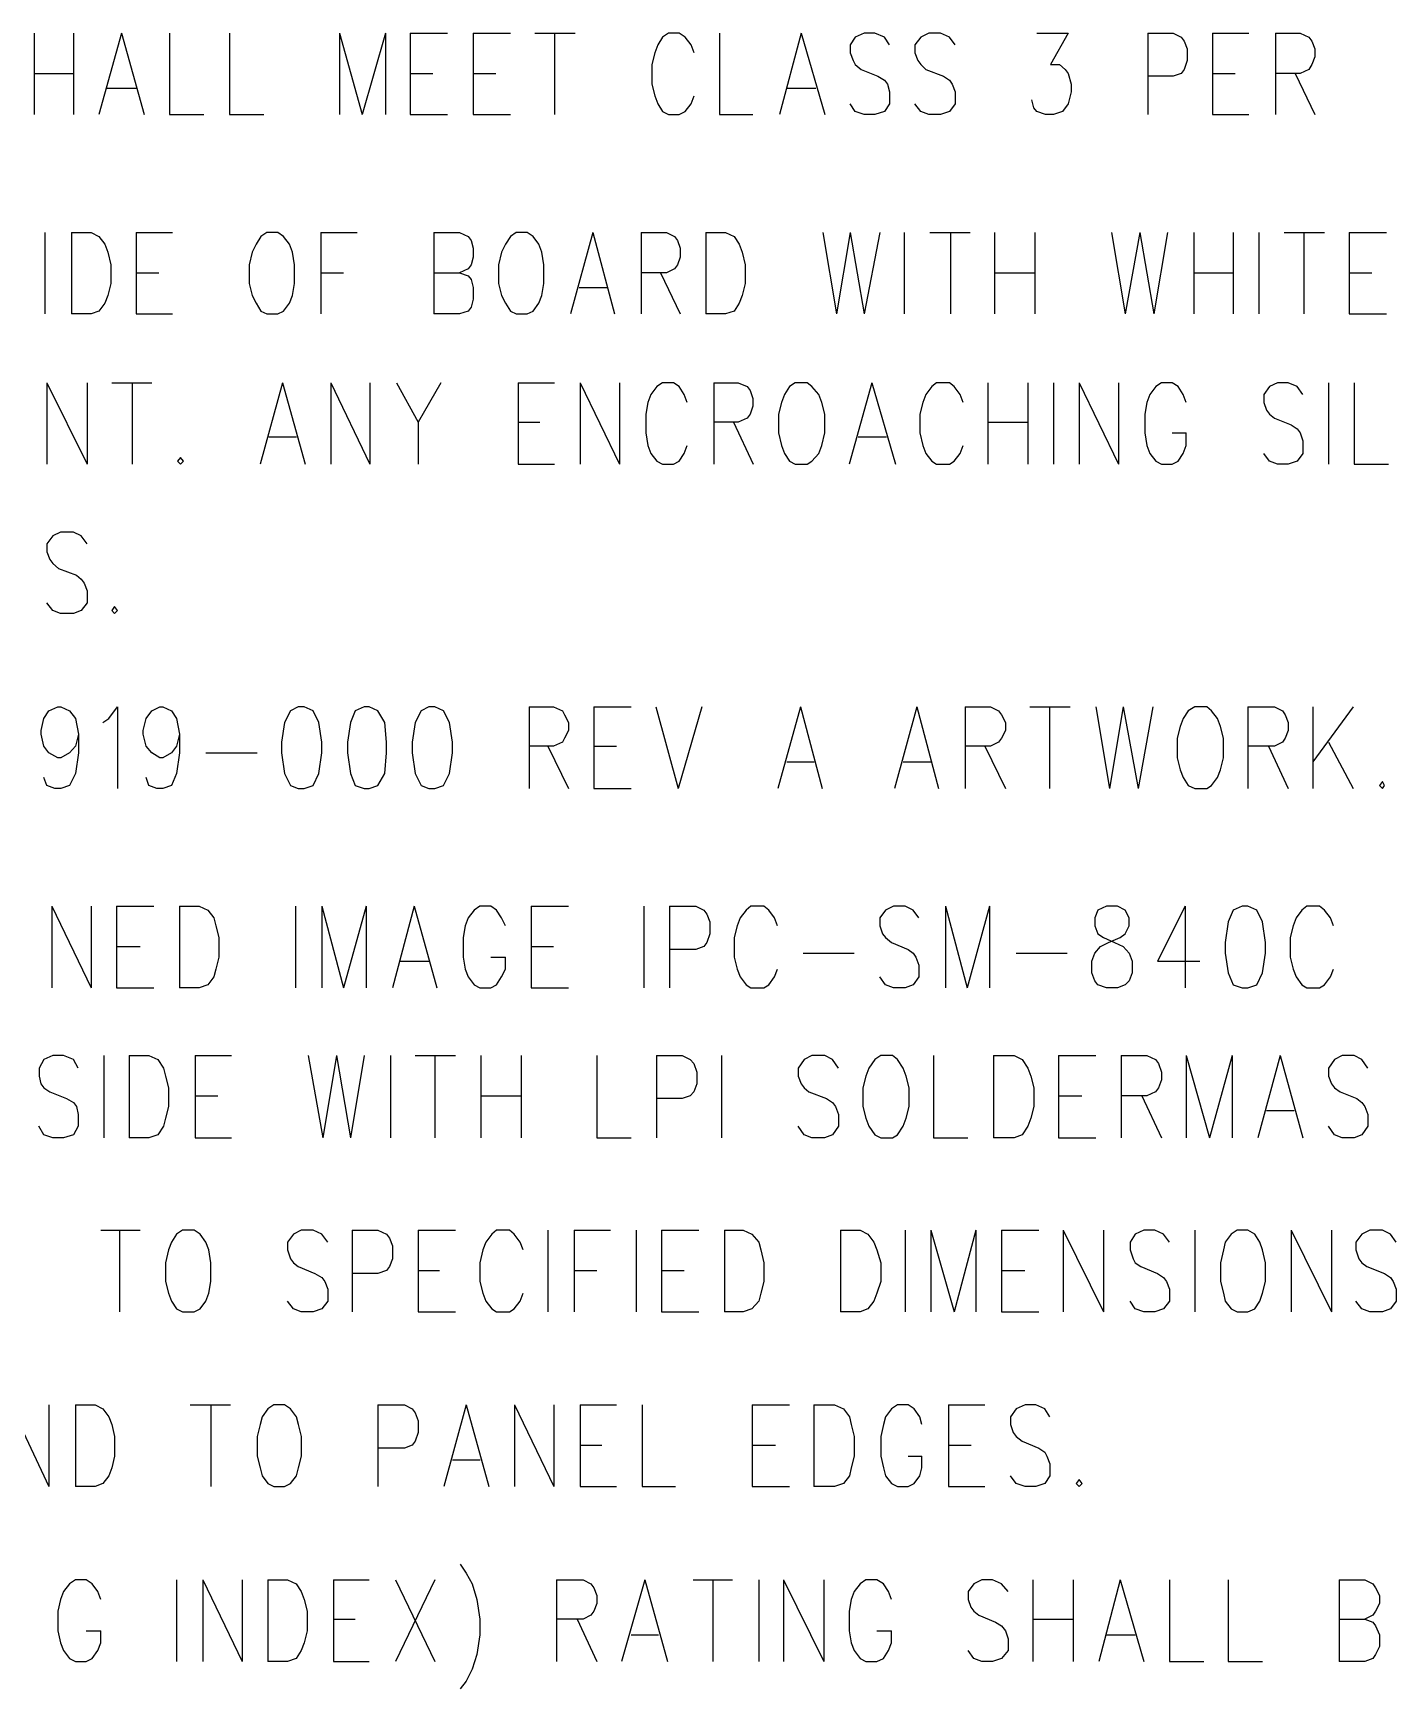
# Model space of a CAD drawing. Extents: x 0 to 19.9, y 0 to 15.
# Drawn here: x 16.378 to 17.738, y 8.107 to 9.766 of the extents above; entities that cross this region are included whole.
import ezdxf

# ---------------------------------------------------------------- set-up
doc = ezdxf.new("R2010")
doc.units = 0
doc.header["$MEASUREMENT"] = 0
doc.layers.add('10', color=7, linetype='CONTINUOUS')

msp = doc.modelspace()

# ---------------------------------------------------------------- linework, layer by layer
at = {"layer": '10'}
for points in [[(16.3794, 9.766), (16.3794, 9.6843)], [(16.4187, 9.766), (16.4187, 9.6843)], [(16.467, 9.766), (16.4443, 9.6843)], [(16.467, 9.766), (16.4896, 9.6843)], [(16.5152, 9.766), (16.5152, 9.6843), (16.5496, 9.6843)], [(16.5752, 9.766), (16.5752, 9.6843), (16.6097, 9.6843)], [(16.6855, 9.766), (16.6855, 9.6843)], [(16.6855, 9.766), (16.7081, 9.6843)], [(16.7317, 9.766), (16.7081, 9.6843)], [(16.7317, 9.766), (16.7317, 9.6843)], [(16.7563, 9.766), (16.7563, 9.6843)], [(16.7563, 9.766), (16.7937, 9.766)], [(16.8193, 9.766), (16.8193, 9.6843)], [(16.8193, 9.766), (16.8567, 9.766)], [(16.8813, 9.766), (16.9217, 9.766)], [(16.901, 9.766), (16.901, 9.6843)], [(17.0408, 9.7463), (17.0378, 9.7542), (17.0319, 9.7621), (17.026, 9.766), (17.0152, 9.766), (17.0093, 9.7621), (17.0044, 9.7542), (17.0014, 9.7463), (16.9985, 9.7345), (16.9985, 9.7148), (17.0014, 9.703), (17.0044, 9.6951), (17.0093, 9.6873), (17.0152, 9.6843), (17.026, 9.6843), (17.0319, 9.6873), (17.0378, 9.6951), (17.0408, 9.703)], [(17.0664, 9.766), (17.0664, 9.6843), (17.0998, 9.6843)], [(17.1481, 9.766), (17.1264, 9.6843)], [(17.1481, 9.766), (17.1717, 9.6843)], [(17.2367, 9.7542), (17.2317, 9.7621), (17.2219, 9.766), (17.2111, 9.766), (17.2022, 9.7621), (17.1973, 9.7542), (17.1973, 9.7463), (17.2002, 9.7384), (17.2022, 9.7345), (17.2081, 9.7296), (17.2248, 9.7227), (17.2317, 9.7188), (17.2347, 9.7148), (17.2367, 9.707), (17.2367, 9.6951), (17.2317, 9.6873), (17.2219, 9.6843), (17.2111, 9.6843), (17.2022, 9.6873), (17.1973, 9.6951)], [(17.3026, 9.7542), (17.2967, 9.7621), (17.2878, 9.766), (17.276, 9.766), (17.2681, 9.7621), (17.2622, 9.7542), (17.2622, 9.7463), (17.2652, 9.7384), (17.2681, 9.7345), (17.2731, 9.7296), (17.2908, 9.7227), (17.2967, 9.7188), (17.2996, 9.7148), (17.3026, 9.707), (17.3026, 9.6951), (17.2967, 9.6873), (17.2878, 9.6843), (17.276, 9.6843), (17.2681, 9.6873), (17.2622, 9.6951)], [(17.3843, 9.766), (17.4158, 9.766), (17.3981, 9.7345), (17.4069, 9.7345), (17.4128, 9.7296), (17.4158, 9.7257), (17.4187, 9.7148), (17.4187, 9.707), (17.4158, 9.6951), (17.4099, 9.6873), (17.401, 9.6843), (17.3931, 9.6843), (17.3843, 9.6873), (17.3813, 9.6912), (17.3794, 9.6991)], [(17.4955, 9.766), (17.4955, 9.6843)], [(17.4955, 9.766), (17.5211, 9.766), (17.529, 9.7621), (17.5319, 9.7581), (17.5349, 9.7503), (17.5349, 9.7384), (17.5319, 9.7296), (17.529, 9.7257), (17.5211, 9.7227), (17.4955, 9.7227)], [(17.5605, 9.766), (17.5605, 9.6843)], [(17.5605, 9.766), (17.5969, 9.766)], [(17.6235, 9.766), (17.6235, 9.6843)], [(17.6235, 9.766), (17.6481, 9.766), (17.6569, 9.7621), (17.6599, 9.7581), (17.6628, 9.7503), (17.6628, 9.7424), (17.6599, 9.7345), (17.6569, 9.7296), (17.6481, 9.7257), (17.6235, 9.7257)], [(16.3794, 9.7257), (16.4187, 9.7257)], [(16.7563, 9.7257), (16.779, 9.7257)], [(16.8193, 9.7257), (16.842, 9.7257)], [(17.5605, 9.7257), (17.5831, 9.7257)], [(17.6431, 9.7257), (17.6628, 9.6843)], [(16.4522, 9.7109), (16.4817, 9.7109)], [(17.1343, 9.7109), (17.1628, 9.7109)], [(16.7563, 9.6843), (16.7937, 9.6843)], [(16.8193, 9.6843), (16.8567, 9.6843)], [(17.5605, 9.6843), (17.5969, 9.6843)], [(16.3902, 9.5662), (16.3902, 9.4845)], [(16.4168, 9.5662), (16.4168, 9.4845)], [(16.4168, 9.5662), (16.4365, 9.5662), (16.4443, 9.5623), (16.4502, 9.5544), (16.4532, 9.5465), (16.4561, 9.5337), (16.4561, 9.515), (16.4532, 9.5032), (16.4502, 9.4953), (16.4443, 9.4875), (16.4365, 9.4845), (16.4168, 9.4845)], [(16.4817, 9.5662), (16.4817, 9.4845)], [(16.4817, 9.5662), (16.5182, 9.5662)], [(16.6126, 9.5662), (16.6067, 9.5623), (16.6018, 9.5544), (16.5979, 9.5465), (16.5949, 9.5337), (16.5949, 9.515), (16.5979, 9.5032), (16.6018, 9.4953), (16.6067, 9.4875), (16.6126, 9.4845), (16.6235, 9.4845), (16.6294, 9.4875), (16.6353, 9.4953), (16.6382, 9.5032), (16.6402, 9.515), (16.6402, 9.5337), (16.6382, 9.5465), (16.6353, 9.5544), (16.6294, 9.5623), (16.6235, 9.5662), (16.6126, 9.5662)], [(16.6668, 9.5662), (16.6668, 9.4845)], [(16.6668, 9.5662), (16.7032, 9.5662)], [(16.78, 9.5662), (16.78, 9.4845)], [(16.78, 9.5662), (16.8056, 9.5662), (16.8144, 9.5623), (16.8174, 9.5583), (16.8193, 9.5505), (16.8193, 9.5416), (16.8174, 9.5337), (16.8144, 9.5298), (16.8056, 9.5259)], [(16.8626, 9.5662), (16.8567, 9.5623), (16.8518, 9.5544), (16.8479, 9.5465), (16.8449, 9.5337), (16.8449, 9.515), (16.8479, 9.5032), (16.8518, 9.4953), (16.8567, 9.4875), (16.8626, 9.4845), (16.8735, 9.4845), (16.8794, 9.4875), (16.8853, 9.4953), (16.8882, 9.5032), (16.8902, 9.515), (16.8902, 9.5337), (16.8882, 9.5465), (16.8853, 9.5544), (16.8794, 9.5623), (16.8735, 9.5662), (16.8626, 9.5662)], [(16.9394, 9.5662), (16.9168, 9.4845)], [(16.9394, 9.5662), (16.9611, 9.4845)], [(16.9876, 9.5662), (16.9876, 9.4845)], [(16.9876, 9.5662), (17.0132, 9.5662), (17.0211, 9.5623), (17.0241, 9.5583), (17.027, 9.5505), (17.027, 9.5416), (17.0241, 9.5337), (17.0211, 9.5298), (17.0132, 9.5259), (16.9876, 9.5259)], [(17.0526, 9.5662), (17.0526, 9.4845)], [(17.0526, 9.5662), (17.0723, 9.5662), (17.0811, 9.5623), (17.0861, 9.5544), (17.089, 9.5465), (17.092, 9.5337), (17.092, 9.515), (17.089, 9.5032), (17.0861, 9.4953), (17.0811, 9.4875), (17.0723, 9.4845), (17.0526, 9.4845)], [(17.1697, 9.5662), (17.1835, 9.4845)], [(17.1973, 9.5662), (17.1835, 9.4845)], [(17.1973, 9.5662), (17.2111, 9.4845)], [(17.2268, 9.5662), (17.2111, 9.4845)], [(17.2514, 9.5662), (17.2514, 9.4845)], [(17.277, 9.5662), (17.3174, 9.5662)], [(17.2977, 9.5662), (17.2977, 9.4845)], [(17.342, 9.5662), (17.342, 9.4845)], [(17.3823, 9.5662), (17.3823, 9.4845)], [(17.4591, 9.5662), (17.4729, 9.4845)], [(17.4876, 9.5662), (17.4729, 9.4845)], [(17.4876, 9.5662), (17.5014, 9.4845)], [(17.5152, 9.5662), (17.5014, 9.4845)], [(17.5418, 9.5662), (17.5418, 9.4845)], [(17.5811, 9.5662), (17.5811, 9.4845)], [(17.6067, 9.5662), (17.6067, 9.4845)], [(17.6323, 9.5662), (17.6727, 9.5662)], [(17.652, 9.5662), (17.652, 9.4845)], [(17.6973, 9.5662), (17.6973, 9.4845)], [(17.6973, 9.5662), (17.7347, 9.5662)], [(16.4817, 9.5259), (16.5044, 9.5259)], [(16.6668, 9.5259), (16.6894, 9.5259)], [(16.78, 9.5259), (16.8056, 9.5259), (16.8144, 9.5229), (16.8174, 9.519), (16.8193, 9.5111), (16.8193, 9.4993), (16.8174, 9.4914), (16.8144, 9.4875), (16.8056, 9.4845), (16.78, 9.4845)], [(17.0073, 9.5259), (17.027, 9.4845)], [(17.342, 9.5259), (17.3823, 9.5259)], [(17.5418, 9.5259), (17.5811, 9.5259)], [(17.6973, 9.5259), (17.7199, 9.5259)], [(16.9256, 9.5111), (16.9532, 9.5111)], [(16.4817, 9.4845), (16.5182, 9.4845)], [(17.6973, 9.4845), (17.7347, 9.4845)], [(16.3922, 9.4156), (16.3922, 9.3339)], [(16.3922, 9.4156), (16.4325, 9.3339)], [(16.4325, 9.4156), (16.4325, 9.3339)], [(16.4571, 9.4156), (16.4975, 9.4156)], [(16.4778, 9.4156), (16.4778, 9.3339)], [(16.6284, 9.4156), (16.6058, 9.3339)], [(16.6284, 9.4156), (16.651, 9.3339)], [(16.6766, 9.4156), (16.6766, 9.3339)], [(16.6766, 9.4156), (16.716, 9.3339)], [(16.716, 9.4156), (16.716, 9.3339)], [(16.7426, 9.4156), (16.7642, 9.3762), (16.7642, 9.3339)], [(16.7869, 9.4156), (16.7642, 9.3762)], [(16.8646, 9.4156), (16.8646, 9.3339)], [(16.8646, 9.4156), (16.901, 9.4156)], [(16.9266, 9.4156), (16.9266, 9.3339)], [(16.9266, 9.4156), (16.966, 9.3339)], [(16.966, 9.4156), (16.966, 9.3339)], [(17.0339, 9.3959), (17.031, 9.4038), (17.026, 9.4117), (17.0201, 9.4156), (17.0093, 9.4156), (17.0034, 9.4117), (16.9975, 9.4038), (16.9945, 9.3959), (16.9926, 9.3841), (16.9926, 9.3654), (16.9945, 9.3526), (16.9975, 9.3448), (17.0034, 9.3369), (17.0093, 9.3339), (17.0201, 9.3339), (17.026, 9.3369), (17.031, 9.3448), (17.0339, 9.3526)], [(17.0605, 9.4156), (17.0605, 9.3339)], [(17.0605, 9.4156), (17.0851, 9.4156), (17.0939, 9.4117), (17.0969, 9.4077), (17.0998, 9.3999), (17.0998, 9.392), (17.0969, 9.3841), (17.0939, 9.3802), (17.0851, 9.3762), (17.0605, 9.3762)], [(17.1422, 9.4156), (17.1363, 9.4117), (17.1313, 9.4038), (17.1284, 9.3959), (17.1254, 9.3841), (17.1254, 9.3654), (17.1284, 9.3526), (17.1313, 9.3448), (17.1363, 9.3369), (17.1422, 9.3339), (17.154, 9.3339), (17.1589, 9.3369), (17.1658, 9.3448), (17.1687, 9.3526), (17.1717, 9.3654), (17.1717, 9.3841), (17.1687, 9.3959), (17.1658, 9.4038), (17.1589, 9.4117), (17.154, 9.4156), (17.1422, 9.4156)], [(17.2189, 9.4156), (17.1963, 9.3339)], [(17.2189, 9.4156), (17.2426, 9.3339)], [(17.3105, 9.3959), (17.3075, 9.4038), (17.3016, 9.4117), (17.2967, 9.4156), (17.2839, 9.4156), (17.279, 9.4117), (17.2731, 9.4038), (17.2701, 9.3959), (17.2672, 9.3841), (17.2672, 9.3654), (17.2701, 9.3526), (17.2731, 9.3448), (17.279, 9.3369), (17.2839, 9.3339), (17.2967, 9.3339), (17.3016, 9.3369), (17.3075, 9.3448), (17.3105, 9.3526)], [(17.3351, 9.4156), (17.3351, 9.3339)], [(17.3754, 9.4156), (17.3754, 9.3339)], [(17.401, 9.4156), (17.401, 9.3339)], [(17.4266, 9.4156), (17.4266, 9.3339)], [(17.4266, 9.4156), (17.466, 9.3339)], [(17.466, 9.4156), (17.466, 9.3339)], [(17.5339, 9.3959), (17.531, 9.4038), (17.526, 9.4117), (17.5201, 9.4156), (17.5093, 9.4156), (17.5034, 9.4117), (17.4975, 9.4038), (17.4945, 9.3959), (17.4926, 9.3841), (17.4926, 9.3654), (17.4945, 9.3526), (17.4975, 9.3448), (17.5034, 9.3369), (17.5093, 9.3339), (17.5201, 9.3339), (17.526, 9.3369), (17.531, 9.3448), (17.5339, 9.3526), (17.5339, 9.3654)], [(17.651, 9.4038), (17.6451, 9.4117), (17.6363, 9.4156), (17.6254, 9.4156), (17.6176, 9.4117), (17.6117, 9.4038), (17.6117, 9.3959), (17.6146, 9.3881), (17.6176, 9.3841), (17.6225, 9.3802), (17.6392, 9.3733), (17.6451, 9.3694), (17.6481, 9.3654), (17.651, 9.3575), (17.651, 9.3448), (17.6451, 9.3369), (17.6363, 9.3339), (17.6254, 9.3339), (17.6176, 9.3369), (17.6117, 9.3448)], [(17.6766, 9.4156), (17.6766, 9.3339)], [(17.7022, 9.4156), (17.7022, 9.3339), (17.7367, 9.3339)], [(16.8646, 9.3762), (16.8863, 9.3762)], [(17.0802, 9.3762), (17.0999, 9.3339)], [(17.3351, 9.3762), (17.3754, 9.3762)], [(16.6146, 9.3615), (16.6422, 9.3615)], [(17.2052, 9.3615), (17.2337, 9.3615)], [(17.5201, 9.3654), (17.5339, 9.3654)], [(16.526, 9.3408), (16.5231, 9.3369), (16.526, 9.3339), (16.529, 9.3369), (16.526, 9.3408)], [(16.8646, 9.3339), (16.901, 9.3339)], [(16.4325, 9.2542), (16.4266, 9.2621), (16.4187, 9.266), (16.4059, 9.266), (16.398, 9.2621), (16.3921, 9.2542), (16.3921, 9.2463), (16.3951, 9.2384), (16.398, 9.2345), (16.4039, 9.2296), (16.4217, 9.2227), (16.4266, 9.2188), (16.4295, 9.2148), (16.4325, 9.207), (16.4325, 9.1951), (16.4266, 9.1873), (16.4187, 9.1843), (16.4059, 9.1843), (16.398, 9.1873), (16.3921, 9.1951)], [(16.46, 9.1912), (16.4571, 9.1873), (16.46, 9.1843), (16.463, 9.1873), (16.46, 9.1912)], [(16.4237, 9.0633), (16.4207, 9.0514), (16.4148, 9.0446), (16.406, 9.0396), (16.403, 9.0396), (16.3941, 9.0446), (16.3892, 9.0514), (16.3863, 9.0633), (16.3863, 9.0672), (16.3892, 9.079), (16.3941, 9.0869), (16.403, 9.0908), (16.406, 9.0908), (16.4148, 9.0869), (16.4207, 9.079), (16.4237, 9.0633), (16.4237, 9.0446), (16.4207, 9.0239), (16.4148, 9.0121), (16.406, 9.0091), (16.4, 9.0091), (16.3922, 9.0121), (16.3892, 9.0199)], [(16.4483, 9.0751), (16.4542, 9.079), (16.463, 9.0908), (16.463, 9.0091)], [(16.525, 9.0633), (16.5221, 9.0514), (16.5172, 9.0446), (16.5083, 9.0396), (16.5054, 9.0396), (16.4975, 9.0446), (16.4916, 9.0514), (16.4886, 9.0633), (16.4886, 9.0672), (16.4916, 9.079), (16.4975, 9.0869), (16.5054, 9.0908), (16.5083, 9.0908), (16.5172, 9.0869), (16.5221, 9.079), (16.525, 9.0633), (16.525, 9.0446), (16.5221, 9.0239), (16.5172, 9.0121), (16.5083, 9.0091), (16.5024, 9.0091), (16.4945, 9.0121), (16.4916, 9.0199)], [(16.6441, 9.0908), (16.6363, 9.0869), (16.6304, 9.0751), (16.6274, 9.0554), (16.6274, 9.0446), (16.6304, 9.0239), (16.6363, 9.0121), (16.6441, 9.0091), (16.65, 9.0091), (16.6589, 9.0121), (16.6648, 9.0239), (16.6678, 9.0446), (16.6678, 9.0554), (16.6648, 9.0751), (16.6589, 9.0869), (16.65, 9.0908), (16.6441, 9.0908)], [(16.7101, 9.0908), (16.7012, 9.0869), (16.6963, 9.0751), (16.6934, 9.0554), (16.6934, 9.0446), (16.6963, 9.0239), (16.7012, 9.0121), (16.7101, 9.0091), (16.715, 9.0091), (16.7239, 9.0121), (16.7308, 9.0239), (16.7327, 9.0446), (16.7327, 9.0554), (16.7308, 9.0751), (16.7239, 9.0869), (16.715, 9.0908), (16.7101, 9.0908)], [(16.775, 9.0908), (16.7672, 9.0869), (16.7613, 9.0751), (16.7583, 9.0554), (16.7583, 9.0446), (16.7613, 9.0239), (16.7672, 9.0121), (16.775, 9.0091), (16.781, 9.0091), (16.7898, 9.0121), (16.7957, 9.0239), (16.7987, 9.0446), (16.7987, 9.0554), (16.7957, 9.0751), (16.7898, 9.0869), (16.781, 9.0908), (16.775, 9.0908)], [(16.8754, 9.0908), (16.8754, 9.0091)], [(16.8754, 9.0908), (16.9, 9.0908), (16.9089, 9.0869), (16.9109, 9.0829), (16.9148, 9.0751), (16.9148, 9.0672), (16.9109, 9.0593), (16.9089, 9.0554), (16.9, 9.0514), (16.8754, 9.0514)], [(16.9404, 9.0908), (16.9404, 9.0091)], [(16.9404, 9.0908), (16.9778, 9.0908)], [(17.0024, 9.0908), (17.025, 9.0091)], [(17.0487, 9.0908), (17.025, 9.0091)], [(17.1475, 9.0908), (17.1248, 9.0091)], [(17.1475, 9.0908), (17.1691, 9.0091)], [(17.2642, 9.0908), (17.2416, 9.0091)], [(17.2642, 9.0908), (17.2859, 9.0091)], [(17.3124, 9.0908), (17.3124, 9.0091)], [(17.3124, 9.0908), (17.338, 9.0908), (17.3459, 9.0869), (17.3489, 9.0829), (17.3528, 9.0751), (17.3528, 9.0672), (17.3489, 9.0593), (17.3459, 9.0554), (17.338, 9.0514), (17.3124, 9.0514)], [(17.3774, 9.0908), (17.4178, 9.0908)], [(17.3971, 9.0908), (17.3971, 9.0091)], [(17.4434, 9.0908), (17.4571, 9.0091)], [(17.4709, 9.0908), (17.4571, 9.0091)], [(17.4709, 9.0908), (17.4857, 9.0091)], [(17.5004, 9.0908), (17.4857, 9.0091)], [(17.5428, 9.0908), (17.5359, 9.0869), (17.531, 9.079), (17.528, 9.0711), (17.525, 9.0593), (17.525, 9.0396), (17.528, 9.0278), (17.531, 9.0199), (17.5359, 9.0121), (17.5428, 9.0091), (17.5546, 9.0091), (17.5595, 9.0121), (17.5654, 9.0199), (17.5684, 9.0278), (17.5713, 9.0396), (17.5713, 9.0593), (17.5684, 9.0711), (17.5654, 9.079), (17.5595, 9.0869), (17.5546, 9.0908), (17.5428, 9.0908)], [(17.5959, 9.0908), (17.5959, 9.0091)], [(17.5959, 9.0908), (17.6225, 9.0908), (17.6304, 9.0869), (17.6333, 9.0829), (17.6363, 9.0751), (17.6363, 9.0672), (17.6333, 9.0593), (17.6304, 9.0554), (17.6225, 9.0514), (17.5959, 9.0514)], [(17.6609, 9.0908), (17.6609, 9.0091)], [(17.7012, 9.0908), (17.6609, 9.0357)], [(16.5516, 9.0446), (16.6028, 9.0446)], [(16.8941, 9.0514), (16.9148, 9.0091)], [(16.9404, 9.0514), (16.963, 9.0514)], [(17.3321, 9.0514), (17.3528, 9.0091)], [(17.6166, 9.0514), (17.6363, 9.0091)], [(17.6766, 9.0554), (17.7012, 9.0091)], [(17.1337, 9.0357), (17.1613, 9.0357)], [(17.2504, 9.0357), (17.278, 9.0357)], [(17.7308, 9.016), (17.7278, 9.0121), (17.7308, 9.0091), (17.7327, 9.0121), (17.7308, 9.016)], [(16.9404, 9.0091), (16.9778, 9.0091)], [(16.3971, 8.891), (16.3971, 8.8093)], [(16.3971, 8.891), (16.4364, 8.8093)], [(16.4364, 8.891), (16.4364, 8.8093)], [(16.462, 8.891), (16.462, 8.8093)], [(16.462, 8.891), (16.4994, 8.891)], [(16.525, 8.891), (16.525, 8.8093)], [(16.525, 8.891), (16.5447, 8.891), (16.5536, 8.8871), (16.5595, 8.8792), (16.5614, 8.8713), (16.5644, 8.8595), (16.5644, 8.8398), (16.5614, 8.828), (16.5595, 8.8201), (16.5536, 8.8123), (16.5447, 8.8093), (16.525, 8.8093)], [(16.6412, 8.891), (16.6412, 8.8093)], [(16.6677, 8.891), (16.6677, 8.8093)], [(16.6677, 8.891), (16.6894, 8.8093)], [(16.712, 8.891), (16.6894, 8.8093)], [(16.712, 8.891), (16.712, 8.8093)], [(16.7602, 8.891), (16.7386, 8.8093)], [(16.7602, 8.891), (16.7829, 8.8093)], [(16.8518, 8.8713), (16.8478, 8.8792), (16.8429, 8.8871), (16.837, 8.891), (16.8262, 8.891), (16.8203, 8.8871), (16.8144, 8.8792), (16.8114, 8.8713), (16.8095, 8.8595), (16.8095, 8.8398), (16.8114, 8.828), (16.8144, 8.8201), (16.8203, 8.8123), (16.8262, 8.8093), (16.837, 8.8093), (16.8429, 8.8123), (16.8478, 8.8201), (16.8518, 8.828), (16.8518, 8.8398)], [(16.8774, 8.891), (16.8774, 8.8093)], [(16.8774, 8.891), (16.9148, 8.891)], [(16.9906, 8.891), (16.9906, 8.8093)], [(17.0162, 8.891), (17.0162, 8.8093)], [(17.0162, 8.891), (17.0427, 8.891), (17.0506, 8.8871), (17.0536, 8.8831), (17.0565, 8.8753), (17.0565, 8.8634), (17.0536, 8.8546), (17.0506, 8.8507), (17.0427, 8.8477), (17.0162, 8.8477)], [(17.1244, 8.8713), (17.1215, 8.8792), (17.1156, 8.8871), (17.1106, 8.891), (17.0978, 8.891), (17.0929, 8.8871), (17.087, 8.8792), (17.0841, 8.8713), (17.0811, 8.8595), (17.0811, 8.8398), (17.0841, 8.828), (17.087, 8.8201), (17.0929, 8.8123), (17.0978, 8.8093), (17.1106, 8.8093), (17.1156, 8.8123), (17.1215, 8.8201), (17.1244, 8.828)], [(17.2662, 8.8792), (17.2602, 8.8871), (17.2524, 8.891), (17.2406, 8.891), (17.2327, 8.8871), (17.2268, 8.8792), (17.2268, 8.8713), (17.2297, 8.8634), (17.2327, 8.8595), (17.2386, 8.8546), (17.2553, 8.8477), (17.2602, 8.8438), (17.2632, 8.8398), (17.2662, 8.832), (17.2662, 8.8201), (17.2602, 8.8123), (17.2524, 8.8093), (17.2406, 8.8093), (17.2327, 8.8123), (17.2268, 8.8201)], [(17.2927, 8.891), (17.2927, 8.8093)], [(17.2927, 8.891), (17.3144, 8.8093)], [(17.337, 8.891), (17.3144, 8.8093)], [(17.337, 8.891), (17.337, 8.8093)], [(17.4541, 8.891), (17.4453, 8.8871), (17.4423, 8.8792), (17.4423, 8.8713), (17.4453, 8.8634), (17.4512, 8.8595), (17.462, 8.8546), (17.4709, 8.8507), (17.4768, 8.8438), (17.4797, 8.8359), (17.4797, 8.8241), (17.4768, 8.8162), (17.4728, 8.8123), (17.465, 8.8093), (17.4541, 8.8093), (17.4453, 8.8123), (17.4423, 8.8162), (17.4394, 8.8241), (17.4394, 8.8359), (17.4423, 8.8438), (17.4482, 8.8507), (17.4561, 8.8546), (17.4679, 8.8595), (17.4728, 8.8634), (17.4768, 8.8713), (17.4768, 8.8792), (17.4728, 8.8871), (17.465, 8.891), (17.4541, 8.891)], [(17.5329, 8.891), (17.5053, 8.8359), (17.5476, 8.8359)], [(17.5329, 8.891), (17.5329, 8.8093)], [(17.59, 8.891), (17.5811, 8.8871), (17.5762, 8.8753), (17.5732, 8.8546), (17.5732, 8.8438), (17.5762, 8.8241), (17.5811, 8.8123), (17.59, 8.8093), (17.5959, 8.8093), (17.6047, 8.8123), (17.6106, 8.8241), (17.6136, 8.8438), (17.6136, 8.8546), (17.6106, 8.8753), (17.6047, 8.8871), (17.5959, 8.891), (17.59, 8.891)], [(17.6815, 8.8713), (17.6786, 8.8792), (17.6726, 8.8871), (17.6677, 8.891), (17.6549, 8.891), (17.65, 8.8871), (17.6441, 8.8792), (17.6412, 8.8713), (17.6382, 8.8595), (17.6382, 8.8398), (17.6412, 8.828), (17.6441, 8.8201), (17.65, 8.8123), (17.6549, 8.8093), (17.6677, 8.8093), (17.6726, 8.8123), (17.6786, 8.8201), (17.6815, 8.828)], [(16.462, 8.8507), (16.4856, 8.8507)], [(16.8774, 8.8507), (16.9, 8.8507)], [(16.7465, 8.8359), (16.775, 8.8359)], [(16.837, 8.8398), (16.8518, 8.8398)], [(17.15, 8.8438), (17.2012, 8.8438)], [(17.3636, 8.8438), (17.4148, 8.8438)], [(16.462, 8.8093), (16.4994, 8.8093)], [(16.8774, 8.8093), (16.9148, 8.8093)], [(16.4236, 8.7286), (16.4187, 8.7375), (16.4089, 8.7414), (16.398, 8.7414), (16.3892, 8.7375), (16.3843, 8.7286), (16.3843, 8.7207), (16.3862, 8.7129), (16.3892, 8.7089), (16.3951, 8.705), (16.4118, 8.6981), (16.4187, 8.6942), (16.4217, 8.6902), (16.4236, 8.6823), (16.4236, 8.6705), (16.4187, 8.6617), (16.4089, 8.6587), (16.398, 8.6587), (16.3892, 8.6617), (16.3842, 8.6705)], [(16.4492, 8.7414), (16.4492, 8.6587)], [(16.4748, 8.7414), (16.4748, 8.6587)], [(16.4748, 8.7414), (16.4945, 8.7414), (16.5033, 8.7375), (16.5092, 8.7286), (16.5112, 8.7207), (16.5142, 8.7089), (16.5142, 8.6902), (16.5112, 8.6784), (16.5092, 8.6705), (16.5033, 8.6617), (16.4945, 8.6587), (16.4748, 8.6587)], [(16.5407, 8.7414), (16.5407, 8.6587)], [(16.5407, 8.7414), (16.5772, 8.7414)], [(16.6539, 8.7414), (16.6687, 8.6587)], [(16.6825, 8.7414), (16.6687, 8.6587)], [(16.6825, 8.7414), (16.6963, 8.6587)], [(16.71, 8.7414), (16.6963, 8.6587)], [(16.7366, 8.7414), (16.7366, 8.6587)], [(16.7612, 8.7414), (16.8016, 8.7414)], [(16.7809, 8.7414), (16.7809, 8.6587)], [(16.8272, 8.7414), (16.8272, 8.6587)], [(16.8675, 8.7414), (16.8675, 8.6587)], [(16.9433, 8.7414), (16.9433, 8.6587), (16.9778, 8.6587)], [(17.0033, 8.7414), (17.0033, 8.6587)], [(17.0033, 8.7414), (17.0289, 8.7414), (17.0368, 8.7375), (17.0407, 8.7335), (17.0437, 8.7247), (17.0437, 8.7129), (17.0407, 8.705), (17.0368, 8.701), (17.0289, 8.6981), (17.0033, 8.6981)], [(17.0683, 8.7414), (17.0683, 8.6587)], [(17.1854, 8.7286), (17.1795, 8.7375), (17.1717, 8.7414), (17.1589, 8.7414), (17.151, 8.7375), (17.1451, 8.7286), (17.1451, 8.7207), (17.148, 8.7129), (17.151, 8.7089), (17.1559, 8.705), (17.1736, 8.6981), (17.1795, 8.6942), (17.1825, 8.6902), (17.1854, 8.6823), (17.1854, 8.6705), (17.1795, 8.6617), (17.1716, 8.6587), (17.1589, 8.6587), (17.151, 8.6617), (17.1451, 8.6705)], [(17.2278, 8.7414), (17.2218, 8.7375), (17.2159, 8.7286), (17.213, 8.7207), (17.21, 8.7089), (17.21, 8.6902), (17.213, 8.6784), (17.2159, 8.6705), (17.2218, 8.6617), (17.2278, 8.6587), (17.2396, 8.6587), (17.2445, 8.6617), (17.2504, 8.6705), (17.2533, 8.6784), (17.2563, 8.6902), (17.2563, 8.7089), (17.2533, 8.7207), (17.2504, 8.7286), (17.2445, 8.7375), (17.2396, 8.7414), (17.2278, 8.7414)], [(17.2809, 8.7414), (17.2809, 8.6587), (17.3153, 8.6587)], [(17.3409, 8.7414), (17.3409, 8.6587)], [(17.3409, 8.7414), (17.3616, 8.7414), (17.3695, 8.7375), (17.3754, 8.7286), (17.3783, 8.7207), (17.3813, 8.7089), (17.3813, 8.6902), (17.3783, 8.6784), (17.3754, 8.6705), (17.3695, 8.6617), (17.3616, 8.6587), (17.3409, 8.6587)], [(17.4059, 8.7414), (17.4059, 8.6587)], [(17.4059, 8.7414), (17.4433, 8.7414)], [(17.4689, 8.7414), (17.4689, 8.6587)], [(17.4689, 8.7414), (17.4945, 8.7414), (17.5033, 8.7375), (17.5063, 8.7335), (17.5092, 8.7247), (17.5092, 8.7168), (17.5063, 8.7089), (17.5033, 8.705), (17.4945, 8.701), (17.4689, 8.701)], [(17.5339, 8.7414), (17.5339, 8.6587)], [(17.5339, 8.7414), (17.5575, 8.6587)], [(17.5801, 8.7414), (17.5575, 8.6587)], [(17.5801, 8.7414), (17.5801, 8.6587)], [(17.6283, 8.7414), (17.6057, 8.6587)], [(17.6283, 8.7414), (17.651, 8.6587)], [(17.7159, 8.7286), (17.71, 8.7375), (17.7022, 8.7414), (17.6903, 8.7414), (17.6825, 8.7375), (17.6766, 8.7286), (17.6766, 8.7207), (17.6795, 8.7129), (17.6825, 8.7089), (17.6884, 8.705), (17.7051, 8.6981), (17.71, 8.6942), (17.713, 8.6902), (17.7159, 8.6823), (17.7159, 8.6705), (17.71, 8.6617), (17.7022, 8.6587), (17.6903, 8.6587), (17.6825, 8.6617), (17.6766, 8.6705)], [(16.5407, 8.701), (16.5634, 8.701)], [(16.8272, 8.701), (16.8675, 8.701)], [(17.4059, 8.701), (17.4295, 8.701)], [(17.4896, 8.701), (17.5092, 8.6587)], [(17.6146, 8.6863), (17.6421, 8.6863)], [(16.5407, 8.6587), (16.5772, 8.6587)], [(17.4059, 8.6587), (17.4433, 8.6587)], [(16.4463, 8.5662), (16.4856, 8.5662)], [(16.465, 8.5662), (16.465, 8.4845)], [(16.528, 8.5662), (16.5221, 8.5623), (16.5171, 8.5544), (16.5142, 8.5465), (16.5112, 8.5337), (16.5112, 8.515), (16.5142, 8.5032), (16.5171, 8.4953), (16.5221, 8.4875), (16.528, 8.4845), (16.5398, 8.4845), (16.5457, 8.4875), (16.5516, 8.4953), (16.5545, 8.5032), (16.5565, 8.515), (16.5565, 8.5337), (16.5545, 8.5465), (16.5516, 8.5544), (16.5457, 8.5623), (16.5398, 8.5662), (16.528, 8.5662)], [(16.6736, 8.5544), (16.6677, 8.5623), (16.6589, 8.5662), (16.6471, 8.5662), (16.6392, 8.5623), (16.6333, 8.5544), (16.6333, 8.5465), (16.6362, 8.5377), (16.6392, 8.5337), (16.6441, 8.5298), (16.6608, 8.5229), (16.6677, 8.519), (16.6707, 8.515), (16.6736, 8.5072), (16.6736, 8.4953), (16.6677, 8.4875), (16.6589, 8.4845), (16.6471, 8.4845), (16.6392, 8.4875), (16.6333, 8.4953)], [(16.6982, 8.5662), (16.6982, 8.4845)], [(16.6982, 8.5662), (16.7238, 8.5662), (16.7327, 8.5623), (16.7356, 8.5583), (16.7386, 8.5505), (16.7386, 8.5377), (16.7356, 8.5298), (16.7327, 8.5259), (16.7238, 8.5229), (16.6982, 8.5229)], [(16.7642, 8.5662), (16.7642, 8.4845)], [(16.7642, 8.5662), (16.8016, 8.5662)], [(16.8695, 8.5465), (16.8665, 8.5544), (16.8606, 8.5623), (16.8557, 8.5662), (16.8429, 8.5662), (16.838, 8.5623), (16.8321, 8.5544), (16.8291, 8.5465), (16.8262, 8.5337), (16.8262, 8.515), (16.8291, 8.5032), (16.8321, 8.4953), (16.838, 8.4875), (16.8429, 8.4845), (16.8557, 8.4845), (16.8606, 8.4875), (16.8665, 8.4953), (16.8695, 8.5032)], [(16.8941, 8.5662), (16.8941, 8.4845)], [(16.9207, 8.5662), (16.9207, 8.4845)], [(16.9207, 8.5662), (16.9571, 8.5662)], [(16.9827, 8.5662), (16.9827, 8.4845)], [(17.0083, 8.5662), (17.0083, 8.4845)], [(17.0083, 8.5662), (17.0457, 8.5662)], [(17.0713, 8.5662), (17.0713, 8.4845)], [(17.0713, 8.5662), (17.09, 8.5662), (17.0988, 8.5623), (17.1057, 8.5544), (17.1077, 8.5465), (17.1106, 8.5337), (17.1106, 8.515), (17.1077, 8.5032), (17.1057, 8.4953), (17.0988, 8.4875), (17.09, 8.4845), (17.0713, 8.4845)], [(17.1874, 8.5662), (17.1874, 8.4845)], [(17.1874, 8.5662), (17.2071, 8.5662), (17.215, 8.5623), (17.2209, 8.5544), (17.2238, 8.5465), (17.2278, 8.5337), (17.2278, 8.515), (17.2238, 8.5032), (17.2209, 8.4953), (17.215, 8.4875), (17.2071, 8.4845), (17.1874, 8.4845)], [(17.2524, 8.5662), (17.2524, 8.4845)], [(17.278, 8.5662), (17.278, 8.4845)], [(17.278, 8.5662), (17.3016, 8.4845)], [(17.3232, 8.5662), (17.3016, 8.4845)], [(17.3232, 8.5662), (17.3232, 8.4845)], [(17.3488, 8.5662), (17.3488, 8.4845)], [(17.3488, 8.5662), (17.3862, 8.5662)], [(17.4108, 8.5662), (17.4108, 8.4845)], [(17.4108, 8.5662), (17.4512, 8.4845)], [(17.4512, 8.5662), (17.4512, 8.4845)], [(17.5171, 8.5544), (17.5112, 8.5623), (17.5024, 8.5662), (17.4915, 8.5662), (17.4827, 8.5623), (17.4778, 8.5544), (17.4778, 8.5465), (17.4807, 8.5377), (17.4827, 8.5337), (17.4886, 8.5298), (17.5053, 8.5229), (17.5112, 8.519), (17.5142, 8.515), (17.5171, 8.5072), (17.5171, 8.4953), (17.5112, 8.4875), (17.5024, 8.4845), (17.4915, 8.4845), (17.4827, 8.4875), (17.4778, 8.4953)], [(17.5427, 8.5662), (17.5427, 8.4845)], [(17.585, 8.5662), (17.5791, 8.5623), (17.5732, 8.5544), (17.5713, 8.5465), (17.5683, 8.5337), (17.5683, 8.515), (17.5713, 8.5032), (17.5732, 8.4953), (17.5791, 8.4875), (17.585, 8.4845), (17.5959, 8.4845), (17.6028, 8.4875), (17.6077, 8.4953), (17.6106, 8.5032), (17.6136, 8.515), (17.6136, 8.5337), (17.6106, 8.5465), (17.6077, 8.5544), (17.6028, 8.5623), (17.5959, 8.5662), (17.585, 8.5662)], [(17.6392, 8.5662), (17.6392, 8.4845)], [(17.6392, 8.5662), (17.6795, 8.4845)], [(17.6795, 8.5662), (17.6795, 8.4845)], [(17.7445, 8.5544), (17.7386, 8.5623), (17.7307, 8.5662), (17.7179, 8.5662), (17.71, 8.5623), (17.7041, 8.5544), (17.7041, 8.5465), (17.7071, 8.5377), (17.71, 8.5337), (17.715, 8.5298), (17.7327, 8.5229), (17.7386, 8.519), (17.7415, 8.515), (17.7445, 8.5072), (17.7445, 8.4953), (17.7386, 8.4875), (17.7307, 8.4845), (17.7179, 8.4845), (17.71, 8.4875), (17.7041, 8.4953)], [(16.7642, 8.5259), (16.7858, 8.5259)], [(16.9207, 8.5259), (16.9433, 8.5259)], [(17.0083, 8.5259), (17.0309, 8.5259)], [(17.3488, 8.5259), (17.3724, 8.5259)], [(16.7642, 8.4845), (16.8016, 8.4845)], [(17.0083, 8.4845), (17.0457, 8.4845)], [(17.3488, 8.4845), (17.3862, 8.4845)], [(16.3558, 8.3911), (16.3942, 8.3094)], [(16.3942, 8.3911), (16.3942, 8.3094)], [(16.4208, 8.3911), (16.4208, 8.3094)], [(16.4208, 8.3911), (16.4405, 8.3911), (16.4483, 8.3871), (16.4542, 8.3793), (16.4572, 8.3714), (16.4601, 8.3596), (16.4601, 8.3399), (16.4572, 8.3281), (16.4542, 8.3202), (16.4483, 8.3123), (16.4405, 8.3094), (16.4208, 8.3094)], [(16.5359, 8.3911), (16.5763, 8.3911)], [(16.5566, 8.3911), (16.5566, 8.3094)], [(16.6196, 8.3911), (16.6137, 8.3871), (16.6078, 8.3793), (16.6058, 8.3714), (16.6029, 8.3596), (16.6029, 8.3399), (16.6058, 8.3281), (16.6078, 8.3202), (16.6137, 8.3123), (16.6196, 8.3094), (16.6304, 8.3094), (16.6363, 8.3123), (16.6422, 8.3202), (16.6442, 8.3281), (16.6472, 8.3399), (16.6472, 8.3596), (16.6442, 8.3714), (16.6422, 8.3793), (16.6363, 8.3871), (16.6304, 8.3911), (16.6196, 8.3911)], [(16.7239, 8.3911), (16.7239, 8.3094)], [(16.7239, 8.3911), (16.7505, 8.3911), (16.7584, 8.3871), (16.7613, 8.3832), (16.7643, 8.3753), (16.7643, 8.3635), (16.7613, 8.3547), (16.7584, 8.3507), (16.7505, 8.3478), (16.7239, 8.3478)], [(16.8125, 8.3911), (16.7899, 8.3094)], [(16.8125, 8.3911), (16.8351, 8.3094)], [(16.8607, 8.3911), (16.8607, 8.3094)], [(16.8607, 8.3911), (16.9001, 8.3094)], [(16.9001, 8.3911), (16.9001, 8.3094)], [(16.9267, 8.3911), (16.9267, 8.3094)], [(16.9267, 8.3911), (16.9631, 8.3911)], [(16.9887, 8.3911), (16.9887, 8.3094), (17.0222, 8.3094)], [(17.0989, 8.3911), (17.0989, 8.3094)], [(17.0989, 8.3911), (17.1363, 8.3911)], [(17.1609, 8.3911), (17.1609, 8.3094)], [(17.1609, 8.3911), (17.1816, 8.3911), (17.1905, 8.3871), (17.1964, 8.3793), (17.1983, 8.3714), (17.2013, 8.3596), (17.2013, 8.3399), (17.1983, 8.3281), (17.1964, 8.3202), (17.1905, 8.3123), (17.1816, 8.3094), (17.1609, 8.3094)], [(17.2692, 8.3714), (17.2672, 8.3793), (17.2613, 8.3871), (17.2554, 8.3911), (17.2446, 8.3911), (17.2387, 8.3871), (17.2328, 8.3793), (17.2308, 8.3714), (17.2279, 8.3596), (17.2279, 8.3399), (17.2308, 8.3281), (17.2328, 8.3202), (17.2387, 8.3123), (17.2446, 8.3094), (17.2554, 8.3094), (17.2613, 8.3123), (17.2672, 8.3202), (17.2692, 8.3281), (17.2692, 8.3399)], [(17.2958, 8.3911), (17.2958, 8.3094)], [(17.2958, 8.3911), (17.3322, 8.3911)], [(17.3972, 8.3793), (17.3922, 8.3871), (17.3834, 8.3911), (17.3725, 8.3911), (17.3637, 8.3871), (17.3578, 8.3793), (17.3578, 8.3714), (17.3607, 8.3635), (17.3637, 8.3596), (17.3696, 8.3547), (17.3863, 8.3478), (17.3922, 8.3438), (17.3942, 8.3399), (17.3972, 8.332), (17.3972, 8.3202), (17.3922, 8.3123), (17.3834, 8.3094), (17.3725, 8.3094), (17.3637, 8.3123), (17.3578, 8.3202)], [(16.9267, 8.3507), (16.9483, 8.3507)], [(17.0989, 8.3507), (17.1225, 8.3507)], [(17.2958, 8.3507), (17.3184, 8.3507)], [(16.7987, 8.336), (16.8263, 8.336)], [(17.2554, 8.3399), (17.2692, 8.3399)], [(17.4267, 8.3163), (17.4237, 8.3123), (17.4267, 8.3094), (17.4296, 8.3123), (17.4267, 8.3163)], [(16.9267, 8.3094), (16.9631, 8.3094)], [(17.0989, 8.3094), (17.1363, 8.3094)], [(17.2958, 8.3094), (17.3322, 8.3094)], [(16.8065, 8.2316), (16.8124, 8.2227), (16.8183, 8.2119), (16.8232, 8.1961), (16.8262, 8.1764), (16.8262, 8.1607), (16.8232, 8.141), (16.8183, 8.1262), (16.8124, 8.1144), (16.8065, 8.1066)], [(16.4463, 8.1961), (16.4433, 8.204), (16.4374, 8.2119), (16.4315, 8.2158), (16.4207, 8.2158), (16.4148, 8.2119), (16.4089, 8.204), (16.4059, 8.1961), (16.403, 8.1843), (16.403, 8.1646), (16.4059, 8.1528), (16.4089, 8.1449), (16.4148, 8.1371), (16.4207, 8.1341), (16.4315, 8.1341), (16.4374, 8.1371), (16.4433, 8.1449), (16.4463, 8.1528), (16.4463, 8.1646)], [(16.5221, 8.2158), (16.5221, 8.1341)], [(16.5486, 8.2158), (16.5486, 8.1341)], [(16.5486, 8.2158), (16.588, 8.1341)], [(16.588, 8.2158), (16.588, 8.1341)], [(16.6136, 8.2158), (16.6136, 8.1341)], [(16.6136, 8.2158), (16.6333, 8.2158), (16.6421, 8.2119), (16.6471, 8.204), (16.65, 8.1961), (16.653, 8.1843), (16.653, 8.1646), (16.65, 8.1528), (16.6471, 8.1449), (16.6421, 8.1371), (16.6333, 8.1341), (16.6136, 8.1341)], [(16.6795, 8.2158), (16.6795, 8.1341)], [(16.6795, 8.2158), (16.715, 8.2158)], [(16.7416, 8.2158), (16.7809, 8.1341)], [(16.7809, 8.2158), (16.7416, 8.1341)], [(16.903, 8.2158), (16.903, 8.1341)], [(16.903, 8.2158), (16.9295, 8.2158), (16.9374, 8.2119), (16.9404, 8.2079), (16.9433, 8.2001), (16.9433, 8.1922), (16.9404, 8.1843), (16.9374, 8.1804), (16.9295, 8.1764), (16.903, 8.1764)], [(16.9916, 8.2158), (16.9679, 8.1341)], [(16.9916, 8.2158), (17.0142, 8.1341)], [(17.0398, 8.2158), (17.0792, 8.2158)], [(17.0595, 8.2158), (17.0595, 8.1341)], [(17.1057, 8.2158), (17.1057, 8.1341)], [(17.1303, 8.2158), (17.1303, 8.1341)], [(17.1303, 8.2158), (17.1707, 8.1341)], [(17.1707, 8.2158), (17.1707, 8.1341)], [(17.2386, 8.1961), (17.2356, 8.204), (17.2307, 8.2119), (17.2238, 8.2158), (17.213, 8.2158), (17.2071, 8.2119), (17.2012, 8.204), (17.1982, 8.1961), (17.1963, 8.1843), (17.1963, 8.1646), (17.1982, 8.1528), (17.2012, 8.1449), (17.2071, 8.1371), (17.213, 8.1341), (17.2238, 8.1341), (17.2307, 8.1371), (17.2356, 8.1449), (17.2386, 8.1528), (17.2386, 8.1646)], [(17.3557, 8.204), (17.3488, 8.2119), (17.34, 8.2158), (17.3292, 8.2158), (17.3213, 8.2119), (17.3154, 8.204), (17.3154, 8.1961), (17.3183, 8.1883), (17.3213, 8.1843), (17.3262, 8.1804), (17.3429, 8.1735), (17.3488, 8.1696), (17.3528, 8.1646), (17.3557, 8.1568), (17.3557, 8.1449), (17.3488, 8.1371), (17.34, 8.1341), (17.3292, 8.1341), (17.3213, 8.1371), (17.3154, 8.1449)], [(17.3803, 8.2158), (17.3803, 8.1341)], [(17.4207, 8.2158), (17.4207, 8.1341)], [(17.4679, 8.2158), (17.4463, 8.1341)], [(17.4679, 8.2158), (17.4916, 8.1341)], [(17.5171, 8.2158), (17.5171, 8.1341), (17.5516, 8.1341)], [(17.5762, 8.2158), (17.5762, 8.1341), (17.6106, 8.1341)], [(17.6874, 8.2158), (17.6874, 8.1341)], [(17.6874, 8.2158), (17.713, 8.2158), (17.7209, 8.2119), (17.7238, 8.2079), (17.7278, 8.2001), (17.7278, 8.1922), (17.7238, 8.1843), (17.7209, 8.1804), (17.713, 8.1764)], [(16.4315, 8.1646), (16.4463, 8.1646)], [(16.6795, 8.1764), (16.7012, 8.1764)], [(16.9236, 8.1764), (16.9433, 8.1341)], [(17.2238, 8.1646), (17.2386, 8.1646)], [(17.3803, 8.1764), (17.4207, 8.1764)], [(17.6874, 8.1764), (17.713, 8.1764), (17.7209, 8.1735), (17.7238, 8.1696), (17.7278, 8.1607), (17.7278, 8.1489), (17.7238, 8.141), (17.7209, 8.1371), (17.713, 8.1341), (17.6874, 8.1341)], [(16.9778, 8.1607), (17.0053, 8.1607)], [(17.4542, 8.1607), (17.4827, 8.1607)], [(16.6795, 8.1341), (16.715, 8.1341)]]:
    msp.add_lwpolyline(points, dxfattribs=at)

doc.saveas('drawing.dxf')
